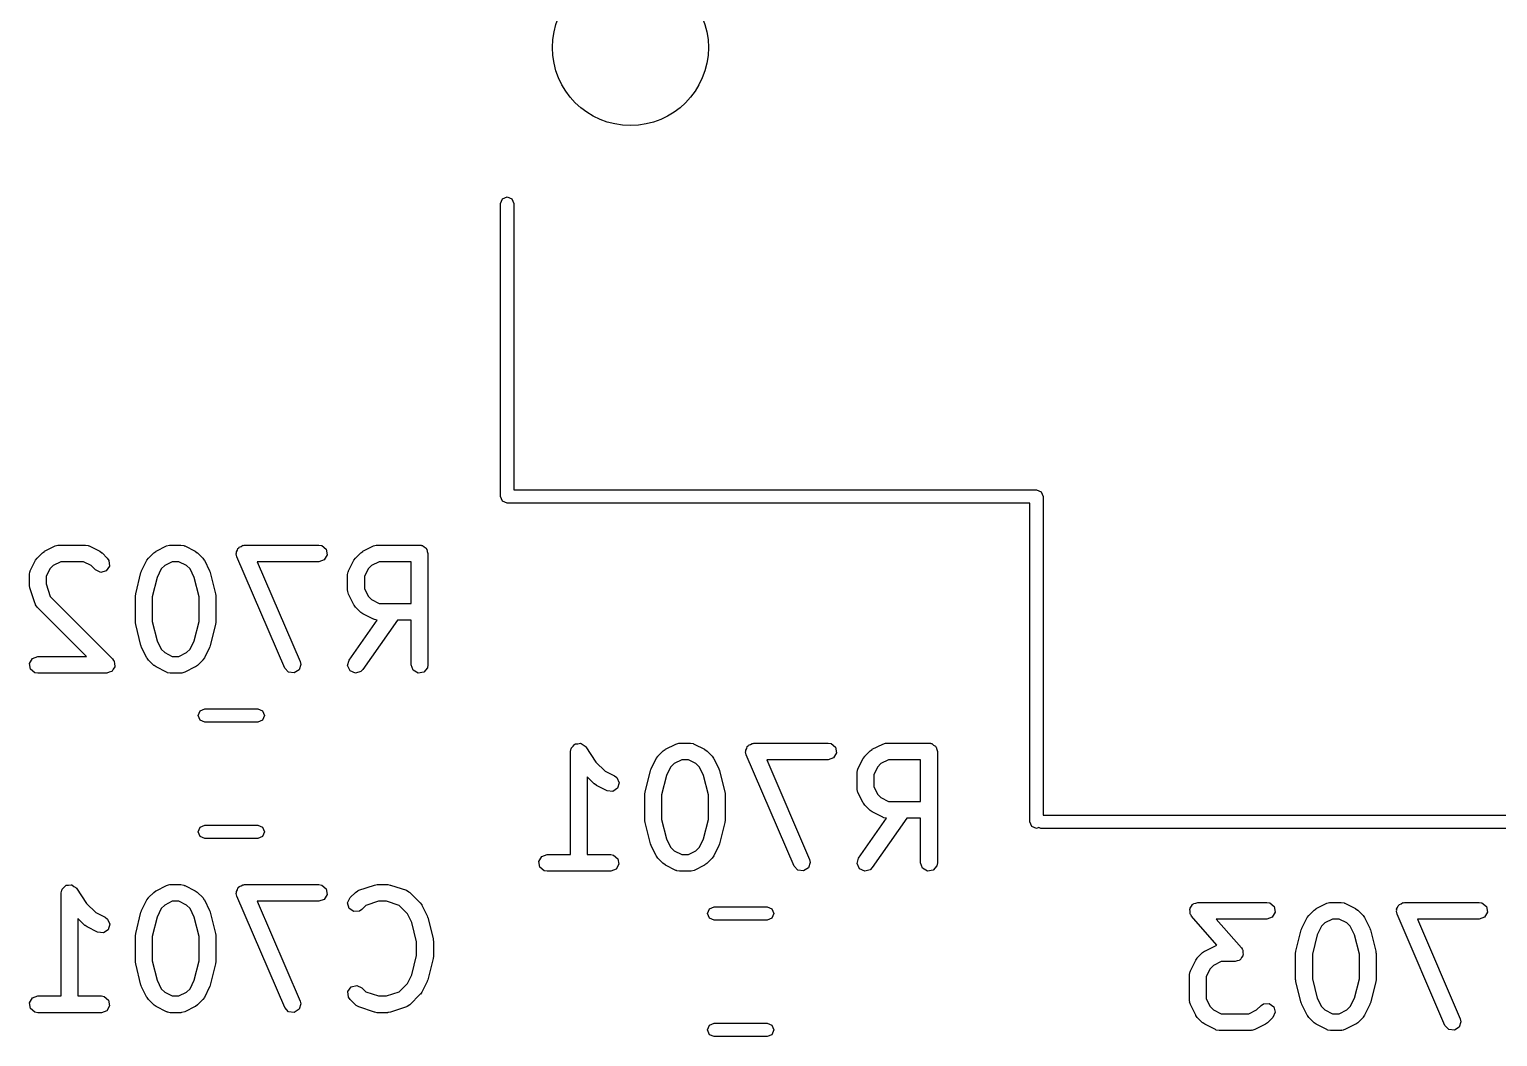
# Model space of a CAD drawing. Extents: x 109 to 192, y -153 to -42.
# Drawn here: x 108.93 to 122.11, y -71.19 to -62.15 of the extents above; entities that cross this region are included whole.
import ezdxf

# ---------------------------------------------------------------- set-up
doc = ezdxf.new("R2010")
doc.units = 0
doc.layers.add('BLACK', color=7, linetype='CONTINUOUS')

msp = doc.modelspace()

# ---------------------------------------------------------------- linework, layer by layer
at = {"layer": 'BLACK', "linetype": 'CONTINUOUS'}
for p, q in [((113.161, -63.715), (113.179, -63.6726)), ((113.161, -66.345), (113.161, -63.715)), ((113.179, -63.6726), (113.221, -63.655)), ((113.221, -63.655), (113.263, -63.6726)), ((113.263, -63.6726), (113.281, -63.715)), ((113.281, -63.715), (113.281, -66.285)), ((113.281, -66.285), (117.971, -66.285)), ((117.971, -66.285), (118.013, -66.3026)), ((113.179, -66.3874), (113.161, -66.345)), ((113.221, -66.405), (113.179, -66.3874)), ((117.911, -66.405), (113.221, -66.405)), ((117.911, -69.265), (117.911, -66.405)), ((118.013, -66.3026), (118.031, -66.345)), ((118.031, -66.345), (118.031, -69.205)), ((109.068, -66.8369), (109.163, -66.7893)), ((109.163, -66.7893), (109.188, -66.7819)), ((109.188, -66.7819), (109.192, -66.7829)), ((109.192, -66.7829), (109.196, -66.7814)), ((109.196, -66.7814), (109.434, -66.7814)), ((109.434, -66.7814), (109.46, -66.7859)), ((109.46, -66.7859), (109.464, -66.7888)), ((109.464, -66.7888), (109.468, -66.7893)), ((109.468, -66.7893), (109.563, -66.8369)), ((110.068, -66.8369), (110.163, -66.7893)), ((110.163, -66.7893), (110.188, -66.7819)), ((110.188, -66.7819), (110.192, -66.7829)), ((110.192, -66.7829), (110.196, -66.7814)), ((110.196, -66.7814), (110.292, -66.7814)), ((110.292, -66.7814), (110.317, -66.7859)), ((110.317, -66.7859), (110.321, -66.7888)), ((110.321, -66.7888), (110.325, -66.7893)), ((110.325, -66.7893), (110.42, -66.8369)), ((110.798, -66.8282), (110.803, -66.8115)), ((110.803, -66.8115), (110.81, -66.8066)), ((110.81, -66.8066), (110.815, -66.7989)), ((110.815, -66.7989), (110.831, -66.7929)), ((110.831, -66.7929), (110.846, -66.7834)), ((110.846, -66.7834), (110.855, -66.7844)), ((110.855, -66.7844), (110.863, -66.7814)), ((110.863, -66.7814), (111.53, -66.7814)), ((111.53, -66.7814), (111.555, -66.7859)), ((111.555, -66.7859), (111.595, -66.8189)), ((111.925, -66.8369), (112.02, -66.7893)), ((112.02, -66.7893), (112.045, -66.7819)), ((112.045, -66.7819), (112.049, -66.7829)), ((112.049, -66.7829), (112.054, -66.7814)), ((112.054, -66.7814), (112.434, -66.7814)), ((112.434, -66.7814), (112.444, -66.7831)), ((112.444, -66.7831), (112.447, -66.7825)), ((112.447, -66.7825), (112.45, -66.7842)), ((112.45, -66.7842), (112.46, -66.7859)), ((112.46, -66.7859), (112.475, -66.7984)), ((112.475, -66.7984), (112.492, -66.8082)), ((112.492, -66.8082), (112.494, -66.8145)), ((112.494, -66.8145), (112.499, -66.8189)), ((108.939, -67.0133), (108.986, -66.9181)), ((108.986, -66.9181), (109, -66.9001)), ((109, -66.8986), (109.048, -66.851)), ((109, -66.9001), (109, -66.8986)), ((109.048, -66.851), (109.066, -66.8381)), ((109.066, -66.8381), (109.068, -66.8369)), ((109.214, -66.9314), (109.146, -66.9656)), ((109.417, -66.9314), (109.214, -66.9314)), ((109.485, -66.9656), (109.417, -66.9314)), ((109.563, -66.8369), (109.581, -66.8503)), ((109.581, -66.8503), (109.583, -66.851)), ((109.583, -66.851), (109.63, -66.8986)), ((109.63, -66.8986), (109.645, -66.9199)), ((109.645, -66.9199), (109.65, -66.971)), ((109.939, -67.0133), (109.986, -66.9181)), ((109.986, -66.9181), (110, -66.9001)), ((110, -66.8986), (110.048, -66.851)), ((110, -66.9001), (110, -66.8986)), ((110.048, -66.851), (110.066, -66.8381)), ((110.066, -66.8381), (110.068, -66.8369)), ((110.214, -66.9314), (110.146, -66.9656)), ((110.274, -66.9314), (110.214, -66.9314)), ((110.342, -66.9656), (110.274, -66.9314)), ((110.42, -66.8369), (110.438, -66.8503)), ((110.438, -66.8503), (110.44, -66.851)), ((110.44, -66.851), (110.488, -66.8986)), ((110.488, -66.8986), (110.5, -66.917)), ((110.5, -66.917), (110.502, -66.9181)), ((110.502, -66.9181), (110.549, -67.0133)), ((110.788, -66.8606), (110.791, -66.8521)), ((110.794, -66.8859), (110.788, -66.8606)), ((110.789, -66.8434), (110.798, -66.8282)), ((110.791, -66.8521), (110.789, -66.8434)), ((111.223, -67.8859), (110.794, -66.8859)), ((111.53, -66.9314), (110.977, -66.9314)), ((110.977, -66.9314), (111.361, -67.8268)), ((111.578, -66.9138), (111.53, -66.9314)), ((111.604, -66.8694), (111.578, -66.9138)), ((111.595, -66.8189), (111.604, -66.8694)), ((111.796, -67.0133), (111.844, -66.9181)), ((111.844, -66.9181), (111.857, -66.9001)), ((111.857, -66.9001), (111.858, -66.8986)), ((111.858, -66.8986), (111.905, -66.851)), ((111.905, -66.851), (111.924, -66.8381)), ((111.924, -66.8381), (111.925, -66.8369)), ((112.071, -66.9314), (112.003, -66.9656)), ((112.359, -66.9314), (112.071, -66.9314)), ((112.359, -67.3052), (112.359, -66.9314)), ((112.499, -66.8189), (112.503, -66.8381)), ((112.503, -66.8381), (112.509, -66.8564)), ((112.509, -66.8564), (112.509, -67.8564)), ((108.931, -67.0469), (108.935, -67.0212)), ((108.931, -67.1421), (108.931, -67.0469)), ((108.935, -67.0212), (108.938, -67.0178)), ((108.938, -67.0178), (108.939, -67.0133)), ((109.115, -66.996), (109.081, -67.0646)), ((109.081, -67.0646), (109.081, -67.1299)), ((109.146, -66.9656), (109.115, -66.996)), ((109.524, -67.0047), (109.485, -66.9656)), ((109.571, -67.0263), (109.524, -67.0047)), ((109.62, -67.0131), (109.571, -67.0263)), ((109.65, -66.971), (109.62, -67.0131)), ((109.886, -67.2191), (109.933, -67.0287)), ((109.933, -67.0287), (109.938, -67.0168)), ((109.938, -67.0168), (109.939, -67.0133)), ((110.077, -67.073), (110.033, -67.2466)), ((110.115, -66.996), (110.077, -67.073)), ((110.146, -66.9656), (110.115, -66.996)), ((110.373, -66.996), (110.342, -66.9656)), ((110.411, -67.073), (110.373, -66.996)), ((110.455, -67.2466), (110.411, -67.073)), ((110.549, -67.0133), (110.553, -67.0257)), ((110.553, -67.0257), (110.555, -67.0287)), ((110.555, -67.0287), (110.602, -67.2191)), ((111.788, -67.0469), (111.793, -67.0212)), ((111.788, -67.1897), (111.788, -67.0469)), ((111.793, -67.0212), (111.795, -67.0178)), ((111.795, -67.0178), (111.796, -67.0133)), ((111.972, -66.996), (111.938, -67.0646)), ((111.938, -67.0646), (111.938, -67.172)), ((112.003, -66.9656), (111.972, -66.996)), ((108.931, -67.1436), (108.931, -67.1421)), ((108.935, -67.1658), (108.931, -67.1436)), ((108.982, -67.3087), (108.935, -67.1658)), ((109.081, -67.1299), (109.119, -67.2444)), ((111.79, -67.1939), (111.788, -67.1897)), ((111.789, -67.1983), (111.79, -67.1939)), ((111.796, -67.2233), (111.789, -67.1983)), ((111.938, -67.172), (111.972, -67.2405)), ((108.985, -67.3122), (108.982, -67.3087)), ((108.986, -67.3166), (108.985, -67.3122)), ((109, -67.338), (108.986, -67.3166)), ((109.444, -67.7814), (109, -67.338)), ((109.119, -67.2444), (109.678, -67.8033)), ((109.883, -67.2373), (109.886, -67.2226)), ((109.883, -67.4754), (109.883, -67.2373)), ((109.886, -67.2226), (109.886, -67.2191)), ((110.033, -67.2466), (110.033, -67.4662)), ((110.455, -67.4662), (110.455, -67.2466)), ((110.602, -67.2191), (110.604, -67.2341)), ((110.604, -67.2341), (110.605, -67.2373)), ((110.605, -67.2373), (110.605, -67.4754)), ((111.844, -67.3185), (111.796, -67.2233)), ((111.845, -67.3196), (111.844, -67.3185)), ((111.858, -67.338), (111.845, -67.3196)), ((111.905, -67.3856), (111.858, -67.338)), ((111.972, -67.2405), (112.003, -67.2709)), ((112.003, -67.2709), (112.071, -67.3052)), ((112.071, -67.3052), (112.359, -67.3052)), ((109.884, -67.4787), (109.883, -67.4754)), ((110.033, -67.4662), (110.077, -67.6397)), ((110.411, -67.6397), (110.455, -67.4662)), ((110.605, -67.4754), (110.602, -67.4902)), ((111.802, -67.8134), (112.052, -67.455)), ((111.907, -67.3863), (111.905, -67.3856)), ((111.925, -67.3997), (111.907, -67.3863)), ((112.235, -67.4552), (111.924, -67.8994)), ((112.02, -67.4473), (111.925, -67.3997)), ((112.024, -67.4478), (112.02, -67.4473)), ((112.028, -67.4507), (112.024, -67.4478)), ((112.052, -67.455), (112.028, -67.4507)), ((112.359, -67.4552), (112.235, -67.4552)), ((112.359, -67.8564), (112.359, -67.4552)), ((109.886, -67.4936), (109.884, -67.4787)), ((109.933, -67.6841), (109.886, -67.4936)), ((110.602, -67.4936), (110.555, -67.6841)), ((110.602, -67.4902), (110.602, -67.4936)), ((109.935, -67.687), (109.933, -67.6841)), ((109.939, -67.6994), (109.935, -67.687)), ((109.986, -67.7947), (109.939, -67.6994)), ((110.077, -67.6397), (110.115, -67.7167)), ((110.115, -67.7167), (110.146, -67.7471)), ((110.342, -67.7471), (110.373, -67.7167)), ((110.373, -67.7167), (110.411, -67.6397)), ((110.549, -67.6994), (110.502, -67.7947)), ((110.55, -67.6959), (110.549, -67.6994)), ((110.555, -67.6841), (110.55, -67.6959)), ((108.932, -67.8434), (108.958, -67.7989)), ((108.941, -67.8939), (108.932, -67.8434)), ((108.958, -67.7989), (109.006, -67.7814)), ((109.006, -67.7814), (109.444, -67.7814)), ((109.678, -67.8033), (109.687, -67.8168)), ((109.687, -67.8168), (109.69, -67.8189)), ((109.69, -67.8189), (109.69, -67.8209)), ((109.69, -67.8209), (109.693, -67.8247)), ((109.693, -67.8247), (109.695, -67.8472)), ((109.695, -67.8472), (109.699, -67.8694)), ((109.699, -67.8694), (109.697, -67.8724)), ((109.988, -67.7958), (109.986, -67.7947)), ((110, -67.8142), (109.988, -67.7958)), ((110.048, -67.8618), (110, -67.8142)), ((110.05, -67.8625), (110.048, -67.8618)), ((110.068, -67.8758), (110.05, -67.8625)), ((110.146, -67.7471), (110.214, -67.7814)), ((110.214, -67.7814), (110.274, -67.7814)), ((110.274, -67.7814), (110.342, -67.7471)), ((110.44, -67.8618), (110.422, -67.8747)), ((110.488, -67.8142), (110.44, -67.8618)), ((110.502, -67.7947), (110.488, -67.8127)), ((110.488, -67.8127), (110.488, -67.8142)), ((111.367, -67.8522), (111.352, -67.9013)), ((111.361, -67.8268), (111.367, -67.8522)), ((111.788, -67.8629), (111.802, -67.8134)), ((111.81, -67.9094), (111.788, -67.8629)), ((112.377, -67.9046), (112.359, -67.8564)), ((112.509, -67.8564), (112.505, -67.882)), ((108.98, -67.9269), (108.941, -67.8939)), ((109.006, -67.9314), (108.98, -67.9269)), ((109.625, -67.9314), (109.006, -67.9314)), ((109.646, -67.9237), (109.625, -67.9314)), ((109.668, -67.9178), (109.646, -67.9237)), ((109.67, -67.915), (109.668, -67.9178)), ((109.673, -67.9138), (109.67, -67.915)), ((109.684, -67.8943), (109.673, -67.9138)), ((109.697, -67.8758), (109.684, -67.8943)), ((109.697, -67.8724), (109.697, -67.8758)), ((110.163, -67.9235), (110.068, -67.8758)), ((110.167, -67.924), (110.163, -67.9235)), ((110.171, -67.9269), (110.167, -67.924)), ((110.196, -67.9314), (110.171, -67.9269)), ((110.292, -67.9314), (110.196, -67.9314)), ((110.296, -67.9298), (110.292, -67.9314)), ((110.3, -67.9309), (110.296, -67.9298)), ((110.325, -67.9235), (110.3, -67.9309)), ((110.42, -67.8758), (110.325, -67.9235)), ((110.422, -67.8747), (110.42, -67.8758)), ((111.258, -67.9233), (111.223, -67.8859)), ((111.309, -67.9294), (111.258, -67.9233)), ((111.352, -67.9013), (111.309, -67.9294)), ((111.857, -67.9311), (111.81, -67.9094)), ((111.906, -67.9178), (111.857, -67.9311)), ((111.924, -67.8994), (111.906, -67.9178)), ((112.421, -67.9302), (112.377, -67.9046)), ((112.472, -67.9213), (112.421, -67.9302)), ((112.505, -67.882), (112.472, -67.9213)), ((110.464, -68.2691), (110.507, -68.2515)), ((110.507, -68.2515), (110.981, -68.2515)), ((110.981, -68.2515), (111.024, -68.2691)), ((110.447, -68.3115), (110.464, -68.2691)), ((110.464, -68.3539), (110.447, -68.3115)), ((110.507, -68.3715), (110.464, -68.3539)), ((110.981, -68.3715), (110.507, -68.3715)), ((111.024, -68.3539), (110.981, -68.3715)), ((111.024, -68.2691), (111.041, -68.3115)), ((111.041, -68.3115), (111.024, -68.3539)), ((113.789, -68.6344), (113.793, -68.6087)), ((113.789, -69.5594), (113.789, -68.6344)), ((113.793, -68.6087), (113.796, -68.6054)), ((113.796, -68.6011), (113.812, -68.5861)), ((113.796, -68.6054), (113.796, -68.6011)), ((113.812, -68.5861), (113.826, -68.5694)), ((113.826, -68.5694), (113.83, -68.5687)), ((113.83, -68.5687), (113.833, -68.5657)), ((113.833, -68.5657), (113.855, -68.5643)), ((113.855, -68.5643), (113.877, -68.5605)), ((113.877, -68.5605), (113.88, -68.5627)), ((113.88, -68.5627), (113.885, -68.5624)), ((113.885, -68.5624), (113.902, -68.5753)), ((113.902, -68.5753), (113.921, -68.5862)), ((113.921, -68.5862), (113.923, -68.5902)), ((113.923, -68.5902), (113.926, -68.5928)), ((113.926, -68.5928), (114.017, -68.7295)), ((114.572, -68.6766), (114.62, -68.629)), ((114.62, -68.629), (114.638, -68.6161)), ((114.638, -68.6161), (114.64, -68.6149)), ((114.64, -68.6149), (114.735, -68.5673)), ((114.735, -68.5673), (114.76, -68.5599)), ((114.76, -68.5599), (114.764, -68.5609)), ((114.764, -68.5609), (114.768, -68.5594)), ((114.768, -68.5594), (114.864, -68.5594)), ((114.864, -68.5594), (114.889, -68.5639)), ((114.889, -68.5639), (114.893, -68.5668)), ((114.893, -68.5668), (114.897, -68.5673)), ((114.897, -68.5673), (114.992, -68.6149)), ((114.992, -68.6149), (115.01, -68.6283)), ((115.01, -68.6283), (115.012, -68.629)), ((115.012, -68.629), (115.06, -68.6766)), ((115.36, -68.6386), (115.363, -68.6301)), ((115.366, -68.6639), (115.36, -68.6386)), ((115.361, -68.6214), (115.37, -68.6062)), ((115.363, -68.6301), (115.361, -68.6214)), ((115.37, -68.6062), (115.375, -68.5895)), ((115.375, -68.5895), (115.382, -68.5846)), ((115.382, -68.5846), (115.387, -68.5769)), ((115.387, -68.5769), (115.403, -68.5709)), ((115.403, -68.5709), (115.418, -68.5614)), ((115.418, -68.5614), (115.427, -68.5624)), ((115.427, -68.5624), (115.435, -68.5594)), ((115.435, -68.5594), (116.102, -68.5594)), ((116.102, -68.5594), (116.127, -68.5639)), ((116.127, -68.5639), (116.167, -68.5969)), ((116.176, -68.6474), (116.15, -68.6918)), ((116.167, -68.5969), (116.176, -68.6474)), ((116.43, -68.6766), (116.477, -68.629)), ((116.477, -68.629), (116.496, -68.6161)), ((116.496, -68.6161), (116.497, -68.6149)), ((116.497, -68.6149), (116.592, -68.5673)), ((116.592, -68.5673), (116.617, -68.5599)), ((116.617, -68.5599), (116.621, -68.5609)), ((116.621, -68.5609), (116.626, -68.5594)), ((116.626, -68.5594), (117.006, -68.5594)), ((117.006, -68.5594), (117.016, -68.5611)), ((117.016, -68.5611), (117.019, -68.5605)), ((117.019, -68.5605), (117.022, -68.5622)), ((117.022, -68.5622), (117.032, -68.5639)), ((117.032, -68.5639), (117.047, -68.5764)), ((117.047, -68.5764), (117.064, -68.5862)), ((117.064, -68.5862), (117.066, -68.5925)), ((117.066, -68.5925), (117.071, -68.5969)), ((117.071, -68.5969), (117.075, -68.6161)), ((117.075, -68.6161), (117.081, -68.6344)), ((117.081, -68.6344), (117.081, -69.6344)), ((114.017, -68.7295), (114.099, -68.8108)), ((114.51, -68.7948), (114.511, -68.7913)), ((114.511, -68.7913), (114.558, -68.6961)), ((114.558, -68.6961), (114.572, -68.6781)), ((114.572, -68.6781), (114.572, -68.6766)), ((114.687, -68.774), (114.649, -68.851)), ((114.718, -68.7436), (114.687, -68.774)), ((114.786, -68.7094), (114.718, -68.7436)), ((114.846, -68.7094), (114.786, -68.7094)), ((114.914, -68.7436), (114.846, -68.7094)), ((114.945, -68.774), (114.914, -68.7436)), ((114.983, -68.851), (114.945, -68.774)), ((115.06, -68.6766), (115.072, -68.695)), ((115.072, -68.695), (115.074, -68.6961)), ((115.074, -68.6961), (115.121, -68.7913)), ((115.121, -68.7913), (115.125, -68.8037)), ((115.795, -69.6639), (115.366, -68.6639)), ((116.102, -68.7094), (115.549, -68.7094)), ((115.549, -68.7094), (115.933, -69.6048)), ((116.15, -68.6918), (116.102, -68.7094)), ((116.367, -68.7958), (116.368, -68.7913)), ((116.368, -68.7913), (116.416, -68.6961)), ((116.416, -68.6961), (116.429, -68.6781)), ((116.429, -68.6781), (116.43, -68.6766)), ((116.544, -68.774), (116.51, -68.8426)), ((116.575, -68.7436), (116.544, -68.774)), ((116.643, -68.7094), (116.575, -68.7436)), ((116.931, -68.7094), (116.643, -68.7094)), ((116.931, -69.0832), (116.931, -68.7094)), ((114.001, -68.9255), (113.939, -68.8631)), ((113.939, -68.8631), (113.939, -69.5594)), ((114.003, -68.9262), (114.001, -68.9255)), ((114.099, -68.8108), (114.183, -68.853)), ((114.183, -68.853), (114.204, -68.8685)), ((114.204, -68.8685), (114.224, -68.9156)), ((114.224, -68.9156), (114.21, -68.9648)), ((114.458, -68.9971), (114.505, -68.8067)), ((114.505, -68.8067), (114.51, -68.7948)), ((114.649, -68.851), (114.605, -69.0246)), ((115.027, -69.0246), (114.983, -68.851)), ((115.125, -68.8037), (115.127, -68.8067)), ((115.127, -68.8067), (115.174, -68.9971)), ((116.36, -68.8249), (116.365, -68.7992)), ((116.36, -68.9677), (116.36, -68.8249)), ((116.365, -68.7992), (116.367, -68.7958)), ((116.51, -68.8426), (116.51, -68.95)), ((114.021, -68.9396), (114.003, -68.9262)), ((114.116, -68.9872), (114.021, -68.9396)), ((114.167, -68.993), (114.116, -68.9872)), ((114.21, -68.9648), (114.167, -68.993)), ((114.455, -69.0153), (114.458, -69.0006)), ((114.455, -69.2534), (114.455, -69.0153)), ((114.458, -69.0006), (114.458, -68.9971)), ((114.605, -69.0246), (114.605, -69.2442)), ((115.027, -69.2442), (115.027, -69.0246)), ((115.174, -68.9971), (115.176, -69.0121)), ((115.176, -69.0121), (115.177, -69.0153)), ((115.177, -69.0153), (115.177, -69.2534)), ((116.362, -68.9719), (116.36, -68.9677)), ((116.361, -68.9763), (116.362, -68.9719)), ((116.368, -69.0013), (116.361, -68.9763)), ((116.416, -69.0965), (116.368, -69.0013)), ((116.51, -68.95), (116.544, -69.0185)), ((116.544, -69.0185), (116.575, -69.0489)), ((116.575, -69.0489), (116.643, -69.0832)), ((116.417, -69.0976), (116.416, -69.0965)), ((116.43, -69.116), (116.417, -69.0976)), ((116.477, -69.1636), (116.43, -69.116)), ((116.479, -69.1643), (116.477, -69.1636)), ((116.497, -69.1777), (116.479, -69.1643)), ((116.592, -69.2253), (116.497, -69.1777)), ((116.643, -69.0832), (116.931, -69.0832)), ((110.447, -69.3565), (110.464, -69.3141)), ((110.464, -69.3141), (110.507, -69.2965)), ((110.507, -69.2965), (110.981, -69.2965)), ((110.981, -69.2965), (111.024, -69.3141)), ((111.024, -69.3141), (111.041, -69.3565)), ((114.456, -69.2567), (114.455, -69.2534)), ((114.458, -69.2716), (114.456, -69.2567)), ((114.505, -69.4621), (114.458, -69.2716)), ((114.605, -69.2442), (114.649, -69.4177)), ((114.983, -69.4177), (115.027, -69.2442)), ((115.174, -69.2716), (115.127, -69.4621)), ((115.177, -69.2534), (115.174, -69.2682)), ((115.174, -69.2682), (115.174, -69.2716)), ((116.374, -69.5914), (116.624, -69.233)), ((116.807, -69.2332), (116.496, -69.6774)), ((116.596, -69.2258), (116.592, -69.2253)), ((116.6, -69.2287), (116.596, -69.2258)), ((116.624, -69.233), (116.6, -69.2287)), ((116.931, -69.2332), (116.807, -69.2332)), ((116.931, -69.6344), (116.931, -69.2332)), ((117.929, -69.3074), (117.911, -69.265)), ((117.971, -69.325), (117.929, -69.3074)), ((117.991, -69.3167), (117.971, -69.325)), ((118.011, -69.325), (117.991, -69.3167)), ((118.031, -69.205), (126.851, -69.205)), ((110.464, -69.3989), (110.447, -69.3565)), ((110.507, -69.4165), (110.464, -69.3989)), ((110.981, -69.4165), (110.507, -69.4165)), ((111.024, -69.3989), (110.981, -69.4165)), ((111.041, -69.3565), (111.024, -69.3989)), ((114.649, -69.4177), (114.687, -69.4947)), ((114.945, -69.4947), (114.983, -69.4177)), ((126.911, -69.325), (118.011, -69.325)), ((113.504, -69.6214), (113.53, -69.5769)), ((113.53, -69.5769), (113.578, -69.5594)), ((113.578, -69.5594), (113.789, -69.5594)), ((113.939, -69.5594), (114.149, -69.5594)), ((114.149, -69.5594), (114.175, -69.5639)), ((114.175, -69.5639), (114.214, -69.5969)), ((114.507, -69.465), (114.505, -69.4621)), ((114.511, -69.4774), (114.507, -69.465)), ((114.558, -69.5727), (114.511, -69.4774)), ((114.56, -69.5738), (114.558, -69.5727)), ((114.572, -69.5922), (114.56, -69.5738)), ((114.687, -69.4947), (114.718, -69.5251)), ((114.718, -69.5251), (114.786, -69.5594)), ((114.786, -69.5594), (114.846, -69.5594)), ((114.846, -69.5594), (114.914, -69.5251)), ((114.914, -69.5251), (114.945, -69.4947)), ((115.074, -69.5727), (115.06, -69.5907)), ((115.121, -69.4774), (115.074, -69.5727)), ((115.122, -69.4739), (115.121, -69.4774)), ((115.127, -69.4621), (115.122, -69.4739)), ((113.513, -69.6719), (113.504, -69.6214)), ((113.552, -69.7049), (113.513, -69.6719)), ((113.578, -69.7094), (113.552, -69.7049)), ((114.149, -69.7094), (113.578, -69.7094)), ((114.198, -69.6918), (114.149, -69.7094)), ((114.223, -69.6474), (114.198, -69.6918)), ((114.214, -69.5969), (114.223, -69.6474)), ((114.62, -69.6398), (114.572, -69.5922)), ((114.622, -69.6405), (114.62, -69.6398)), ((114.64, -69.6538), (114.622, -69.6405)), ((114.735, -69.7015), (114.64, -69.6538)), ((114.739, -69.702), (114.735, -69.7015)), ((114.743, -69.7049), (114.739, -69.702)), ((114.768, -69.7094), (114.743, -69.7049)), ((114.864, -69.7094), (114.768, -69.7094)), ((114.868, -69.7078), (114.864, -69.7094)), ((114.872, -69.7089), (114.868, -69.7078)), ((114.897, -69.7015), (114.872, -69.7089)), ((114.992, -69.6538), (114.897, -69.7015)), ((114.994, -69.6527), (114.992, -69.6538)), ((115.012, -69.6398), (114.994, -69.6527)), ((115.06, -69.5922), (115.012, -69.6398)), ((115.06, -69.5907), (115.06, -69.5922)), ((115.83, -69.7013), (115.795, -69.6639)), ((115.881, -69.7074), (115.83, -69.7013)), ((115.924, -69.6793), (115.881, -69.7074)), ((115.939, -69.6302), (115.924, -69.6793)), ((115.933, -69.6048), (115.939, -69.6302)), ((116.36, -69.6409), (116.374, -69.5914)), ((116.382, -69.6874), (116.36, -69.6409)), ((116.429, -69.7091), (116.382, -69.6874)), ((116.478, -69.6958), (116.429, -69.7091)), ((116.496, -69.6774), (116.478, -69.6958)), ((116.949, -69.6826), (116.931, -69.6344)), ((116.993, -69.7082), (116.949, -69.6826)), ((117.044, -69.6993), (116.993, -69.7082)), ((117.077, -69.66), (117.044, -69.6993)), ((117.081, -69.6344), (117.077, -69.66)), ((109.24, -69.8561), (109.254, -69.8394)), ((109.254, -69.8394), (109.258, -69.8387)), ((109.258, -69.8387), (109.261, -69.8357)), ((109.261, -69.8357), (109.283, -69.8343)), ((109.283, -69.8343), (109.305, -69.8305)), ((109.305, -69.8305), (109.308, -69.8327)), ((109.308, -69.8327), (109.313, -69.8324)), ((109.313, -69.8324), (109.33, -69.8453)), ((109.33, -69.8453), (109.349, -69.8562)), ((110.068, -69.8849), (110.163, -69.8373)), ((110.163, -69.8373), (110.188, -69.8299)), ((110.188, -69.8299), (110.192, -69.8309)), ((110.192, -69.8309), (110.196, -69.8294)), ((110.196, -69.8294), (110.292, -69.8294)), ((110.292, -69.8294), (110.317, -69.8339)), ((110.317, -69.8339), (110.321, -69.8368)), ((110.321, -69.8368), (110.325, -69.8373)), ((110.325, -69.8373), (110.42, -69.8849)), ((110.81, -69.8546), (110.815, -69.8469)), ((110.815, -69.8469), (110.831, -69.8409)), ((110.831, -69.8409), (110.846, -69.8314)), ((110.846, -69.8314), (110.855, -69.8324)), ((110.855, -69.8324), (110.863, -69.8294)), ((110.863, -69.8294), (111.53, -69.8294)), ((111.53, -69.8294), (111.555, -69.8339)), ((111.555, -69.8339), (111.595, -69.8669)), ((111.887, -69.8808), (112.03, -69.8332)), ((112.03, -69.8332), (112.052, -69.8299)), ((112.052, -69.8299), (112.054, -69.8294)), ((112.054, -69.8294), (112.149, -69.8294)), ((112.149, -69.8294), (112.171, -69.8333)), ((112.171, -69.8333), (112.172, -69.8332)), ((112.172, -69.8332), (112.315, -69.8808)), ((109.217, -69.9044), (109.221, -69.8787)), ((109.217, -70.8294), (109.217, -69.9044)), ((109.221, -69.8787), (109.224, -69.8754)), ((109.224, -69.8711), (109.24, -69.8561)), ((109.224, -69.8754), (109.224, -69.8711)), ((109.349, -69.8562), (109.351, -69.8602)), ((109.351, -69.8602), (109.354, -69.8628)), ((109.354, -69.8628), (109.445, -69.9995)), ((109.939, -70.0613), (109.986, -69.9661)), ((109.986, -69.9661), (110, -69.9481)), ((110, -69.9466), (110.048, -69.899)), ((110, -69.9481), (110, -69.9466)), ((110.048, -69.899), (110.066, -69.8861)), ((110.066, -69.8861), (110.068, -69.8849)), ((110.214, -69.9794), (110.146, -70.0136)), ((110.274, -69.9794), (110.214, -69.9794)), ((110.342, -70.0136), (110.274, -69.9794)), ((110.42, -69.8849), (110.438, -69.8983)), ((110.438, -69.8983), (110.44, -69.899)), ((110.44, -69.899), (110.488, -69.9466)), ((110.488, -69.9466), (110.5, -69.965)), ((110.5, -69.965), (110.502, -69.9661)), ((110.502, -69.9661), (110.549, -70.0613)), ((110.788, -69.9086), (110.791, -69.9001)), ((110.794, -69.9339), (110.788, -69.9086)), ((110.789, -69.8914), (110.798, -69.8762)), ((110.791, -69.9001), (110.789, -69.8914)), ((111.223, -70.9339), (110.794, -69.9339)), ((110.798, -69.8762), (110.803, -69.8595)), ((110.803, -69.8595), (110.81, -69.8546)), ((111.53, -69.9794), (110.977, -69.9794)), ((110.977, -69.9794), (111.361, -70.8748)), ((111.578, -69.9618), (111.53, -69.9794)), ((111.604, -69.9174), (111.578, -69.9618)), ((111.595, -69.8669), (111.604, -69.9174)), ((111.788, -69.9931), (111.81, -69.9466)), ((111.81, -69.9466), (111.858, -69.899)), ((111.858, -69.899), (111.879, -69.884)), ((111.879, -69.884), (111.883, -69.8836)), ((111.883, -69.8836), (111.887, -69.8808)), ((112.066, -69.9794), (111.951, -70.0176)), ((112.137, -69.9794), (112.066, -69.9794)), ((112.251, -70.0176), (112.137, -69.9794)), ((112.315, -69.8808), (112.338, -69.8933)), ((112.338, -69.8933), (112.341, -69.8971)), ((112.341, -69.8971), (112.345, -69.899)), ((112.345, -69.899), (112.44, -69.9942)), ((109.445, -69.9995), (109.527, -70.0808)), ((109.527, -70.0808), (109.611, -70.123)), ((109.886, -70.2671), (109.933, -70.0767)), ((109.933, -70.0767), (109.938, -70.0648)), ((109.938, -70.0648), (109.939, -70.0613)), ((110.115, -70.044), (110.077, -70.121)), ((110.146, -70.0136), (110.115, -70.044)), ((110.373, -70.044), (110.342, -70.0136)), ((110.411, -70.121), (110.373, -70.044)), ((110.549, -70.0613), (110.553, -70.0737)), ((110.553, -70.0737), (110.555, -70.0767)), ((110.555, -70.0767), (110.602, -70.2671)), ((111.802, -70.0426), (111.788, -69.9931)), ((111.844, -70.0721), (111.802, -70.0426)), ((111.895, -70.0676), (111.844, -70.0721)), ((111.916, -70.0527), (111.895, -70.0676)), ((111.951, -70.0176), (111.916, -70.0527)), ((112.325, -70.0917), (112.251, -70.0176)), ((112.364, -70.1687), (112.325, -70.0917)), ((112.44, -69.9942), (112.453, -70.0126)), ((112.453, -70.0126), (112.454, -70.0137)), ((112.454, -70.0137), (112.502, -70.1089)), ((112.502, -70.1089), (112.505, -70.1213)), ((115.019, -70.0895), (115.036, -70.0471)), ((115.036, -70.1319), (115.019, -70.0895)), ((115.036, -70.0471), (115.079, -70.0295)), ((115.079, -70.0295), (115.553, -70.0295)), ((115.553, -70.0295), (115.596, -70.0471)), ((115.596, -70.0471), (115.613, -70.0895)), ((115.613, -70.0895), (115.596, -70.1319)), ((119.346, -70.0514), (119.349, -70.0462)), ((119.35, -70.0713), (119.346, -70.0514)), ((119.349, -70.0402), (119.362, -70.0244)), ((119.349, -70.0462), (119.349, -70.0402)), ((119.35, -70.0915), (119.35, -70.0713)), ((119.354, -70.0988), (119.35, -70.0915)), ((119.355, -70.1019), (119.354, -70.0988)), ((119.358, -70.1041), (119.355, -70.1019)), ((119.363, -70.1138), (119.358, -70.1041)), ((119.362, -70.0244), (119.372, -70.0069)), ((119.372, -70.0069), (119.377, -70.0049)), ((119.377, -70.0049), (119.381, -70.0002)), ((119.381, -70.0002), (119.401, -69.9963)), ((119.401, -69.9963), (119.42, -69.9894)), ((119.42, -69.9894), (120.039, -69.9894)), ((120.039, -69.9894), (120.065, -69.9939)), ((120.065, -69.9939), (120.104, -70.0269)), ((120.113, -70.0774), (120.087, -70.1218)), ((120.104, -70.0269), (120.113, -70.0774)), ((120.4, -70.1261), (120.414, -70.1081)), ((120.414, -70.1066), (120.462, -70.059)), ((120.414, -70.1081), (120.414, -70.1066)), ((120.462, -70.059), (120.48, -70.0461)), ((120.48, -70.0461), (120.482, -70.0449)), ((120.482, -70.0449), (120.577, -69.9973)), ((120.577, -69.9973), (120.602, -69.9899)), ((120.602, -69.9899), (120.606, -69.9909)), ((120.606, -69.9909), (120.61, -69.9894)), ((120.61, -69.9894), (120.706, -69.9894)), ((120.706, -69.9894), (120.731, -69.9939)), ((120.731, -69.9939), (120.735, -69.9968)), ((120.735, -69.9968), (120.739, -69.9973)), ((120.739, -69.9973), (120.834, -70.0449)), ((120.834, -70.0449), (120.852, -70.0583)), ((120.852, -70.0583), (120.854, -70.059)), ((120.854, -70.059), (120.902, -70.1066)), ((120.902, -70.1066), (120.914, -70.125)), ((121.202, -70.0686), (121.205, -70.0601)), ((121.208, -70.0939), (121.202, -70.0686)), ((121.203, -70.0514), (121.212, -70.0362)), ((121.205, -70.0601), (121.203, -70.0514)), ((121.637, -71.0939), (121.208, -70.0939)), ((121.212, -70.0362), (121.217, -70.0195)), ((121.217, -70.0195), (121.224, -70.0146)), ((121.224, -70.0146), (121.229, -70.0069)), ((121.229, -70.0069), (121.245, -70.0009)), ((121.245, -70.0009), (121.26, -69.9914)), ((121.26, -69.9914), (121.269, -69.9924)), ((121.269, -69.9924), (121.277, -69.9894)), ((121.277, -69.9894), (121.944, -69.9894)), ((121.944, -69.9894), (121.969, -69.9939)), ((121.969, -69.9939), (122.009, -70.0269)), ((122.018, -70.0774), (121.992, -70.1218)), ((122.009, -70.0269), (122.018, -70.0774)), ((109.429, -70.1955), (109.367, -70.1331)), ((109.367, -70.1331), (109.367, -70.8294)), ((109.431, -70.1962), (109.429, -70.1955)), ((109.449, -70.2096), (109.431, -70.1962)), ((109.544, -70.2572), (109.449, -70.2096)), ((109.638, -70.2348), (109.595, -70.263)), ((109.611, -70.123), (109.632, -70.1385)), ((109.632, -70.1385), (109.652, -70.1856)), ((109.652, -70.1856), (109.638, -70.2348)), ((110.077, -70.121), (110.033, -70.2946)), ((110.455, -70.2946), (110.411, -70.121)), ((112.407, -70.3422), (112.364, -70.1687)), ((112.505, -70.1213), (112.507, -70.1243)), ((112.507, -70.1243), (112.555, -70.3148)), ((115.079, -70.1495), (115.036, -70.1319)), ((115.553, -70.1495), (115.079, -70.1495)), ((115.596, -70.1319), (115.553, -70.1495)), ((119.591, -70.374), (119.363, -70.1138)), ((120.039, -70.1394), (119.585, -70.1394)), ((119.585, -70.1394), (119.81, -70.3959)), ((120.087, -70.1218), (120.039, -70.1394)), ((120.3, -70.4271), (120.347, -70.2367)), ((120.347, -70.2367), (120.352, -70.2248)), ((120.352, -70.2248), (120.353, -70.2213)), ((120.353, -70.2213), (120.4, -70.1261)), ((120.529, -70.204), (120.491, -70.281)), ((120.56, -70.1736), (120.529, -70.204)), ((120.628, -70.1394), (120.56, -70.1736)), ((120.688, -70.1394), (120.628, -70.1394)), ((120.756, -70.1736), (120.688, -70.1394)), ((120.787, -70.204), (120.756, -70.1736)), ((120.825, -70.281), (120.787, -70.204)), ((120.914, -70.125), (120.916, -70.1261)), ((120.916, -70.1261), (120.963, -70.2213)), ((120.963, -70.2213), (120.967, -70.2337)), ((120.967, -70.2337), (120.969, -70.2367)), ((120.969, -70.2367), (121.016, -70.4271)), ((121.944, -70.1394), (121.391, -70.1394)), ((121.391, -70.1394), (121.775, -71.0348)), ((121.992, -70.1218), (121.944, -70.1394)), ((109.595, -70.263), (109.544, -70.2572)), ((109.883, -70.2853), (109.886, -70.2706)), ((109.883, -70.5234), (109.883, -70.2853)), ((109.886, -70.2706), (109.886, -70.2671)), ((110.033, -70.2946), (110.033, -70.5142)), ((110.455, -70.5142), (110.455, -70.2946)), ((110.602, -70.2671), (110.604, -70.2821)), ((110.604, -70.2821), (110.605, -70.2853)), ((110.605, -70.2853), (110.605, -70.5234)), ((112.407, -70.4666), (112.407, -70.3422)), ((112.555, -70.3148), (112.556, -70.3297)), ((112.556, -70.3297), (112.557, -70.333)), ((112.557, -70.333), (112.557, -70.4758)), ((119.577, -70.3783), (119.591, -70.374)), ((120.491, -70.281), (120.447, -70.4546)), ((120.869, -70.4546), (120.825, -70.281)), ((112.364, -70.6401), (112.407, -70.4666)), ((112.555, -70.494), (112.507, -70.6845)), ((112.557, -70.4758), (112.554, -70.4906)), ((112.554, -70.4906), (112.555, -70.494)), ((119.353, -70.6023), (119.4, -70.507)), ((119.4, -70.507), (119.414, -70.489)), ((119.414, -70.4875), (119.462, -70.4399)), ((119.414, -70.489), (119.414, -70.4875)), ((119.462, -70.4399), (119.48, -70.4271)), ((119.48, -70.4271), (119.482, -70.4259)), ((119.482, -70.4259), (119.577, -70.3783)), ((119.796, -70.5048), (119.792, -70.5095)), ((119.801, -70.5028), (119.796, -70.5048)), ((119.812, -70.4853), (119.801, -70.5028)), ((119.81, -70.3959), (119.816, -70.4056)), ((119.824, -70.4695), (119.812, -70.4853)), ((119.816, -70.4056), (119.818, -70.4078)), ((119.818, -70.4078), (119.819, -70.4109)), ((119.819, -70.4109), (119.823, -70.4182)), ((119.823, -70.4182), (119.824, -70.4384)), ((119.824, -70.4384), (119.827, -70.4584)), ((119.827, -70.4584), (119.824, -70.4635)), ((119.824, -70.4635), (119.824, -70.4695)), ((120.297, -70.4453), (120.3, -70.4306)), ((120.297, -70.6834), (120.297, -70.4453)), ((120.3, -70.4306), (120.3, -70.4271)), ((120.447, -70.4546), (120.447, -70.6742)), ((120.869, -70.6742), (120.869, -70.4546)), ((121.016, -70.4271), (121.018, -70.4421)), ((121.018, -70.4421), (121.019, -70.4453)), ((121.019, -70.4453), (121.019, -70.6834)), ((109.884, -70.5267), (109.883, -70.5234)), ((109.886, -70.5416), (109.884, -70.5267)), ((109.933, -70.7321), (109.886, -70.5416)), ((110.033, -70.5142), (110.077, -70.6877)), ((110.411, -70.6877), (110.455, -70.5142)), ((110.602, -70.5416), (110.555, -70.7321)), ((110.605, -70.5234), (110.602, -70.5382)), ((110.602, -70.5382), (110.602, -70.5416)), ((119.345, -70.6358), (119.349, -70.6102)), ((119.345, -70.8739), (119.345, -70.6358)), ((119.349, -70.6102), (119.352, -70.6067)), ((119.352, -70.6067), (119.353, -70.6023)), ((119.529, -70.585), (119.495, -70.6535)), ((119.56, -70.5546), (119.529, -70.585)), ((119.628, -70.5203), (119.56, -70.5546)), ((119.753, -70.5203), (119.628, -70.5203)), ((119.772, -70.5134), (119.753, -70.5203)), ((119.792, -70.5095), (119.772, -70.5134)), ((109.935, -70.735), (109.933, -70.7321)), ((109.939, -70.7474), (109.935, -70.735)), ((109.986, -70.8427), (109.939, -70.7474)), ((110.077, -70.6877), (110.115, -70.7647)), ((110.115, -70.7647), (110.146, -70.7951)), ((110.342, -70.7951), (110.373, -70.7647)), ((110.373, -70.7647), (110.411, -70.6877)), ((110.549, -70.7474), (110.502, -70.8427)), ((110.55, -70.7439), (110.549, -70.7474)), ((110.555, -70.7321), (110.55, -70.7439)), ((111.791, -70.7897), (111.82, -70.7477)), ((111.82, -70.7477), (111.87, -70.7344)), ((111.87, -70.7344), (111.916, -70.7561)), ((111.916, -70.7561), (111.951, -70.7912)), ((112.251, -70.7912), (112.325, -70.7171)), ((112.325, -70.7171), (112.364, -70.6401)), ((112.502, -70.6998), (112.454, -70.7951)), ((112.507, -70.6845), (112.502, -70.6963)), ((112.502, -70.6963), (112.502, -70.6998)), ((119.495, -70.6535), (119.495, -70.8562)), ((120.298, -70.6867), (120.297, -70.6834)), ((120.3, -70.7016), (120.298, -70.6867)), ((120.347, -70.8921), (120.3, -70.7016)), ((120.447, -70.6742), (120.491, -70.8477)), ((120.825, -70.8477), (120.869, -70.6742)), ((121.016, -70.7016), (120.969, -70.8921)), ((121.019, -70.6834), (121.016, -70.6982)), ((121.016, -70.6982), (121.016, -70.7016)), ((108.932, -70.8914), (108.958, -70.8469)), ((108.941, -70.9419), (108.932, -70.8914)), ((108.958, -70.8469), (109.006, -70.8294)), ((109.006, -70.8294), (109.217, -70.8294)), ((109.367, -70.8294), (109.577, -70.8294)), ((109.577, -70.8294), (109.603, -70.8339)), ((109.603, -70.8339), (109.642, -70.8669)), ((109.642, -70.8669), (109.651, -70.9174)), ((109.988, -70.8438), (109.986, -70.8427)), ((110, -70.8622), (109.988, -70.8438)), ((110.048, -70.9098), (110, -70.8622)), ((110.146, -70.7951), (110.214, -70.8294)), ((110.214, -70.8294), (110.274, -70.8294)), ((110.274, -70.8294), (110.342, -70.7951)), ((110.488, -70.8622), (110.44, -70.9098)), ((110.502, -70.8427), (110.488, -70.8607)), ((110.488, -70.8607), (110.488, -70.8622)), ((111.367, -70.9002), (111.352, -70.9493)), ((111.361, -70.8748), (111.367, -70.9002)), ((111.795, -70.8408), (111.791, -70.7897)), ((111.81, -70.8622), (111.795, -70.8408)), ((111.858, -70.9098), (111.81, -70.8622)), ((111.951, -70.7912), (112.066, -70.8294)), ((112.066, -70.8294), (112.137, -70.8294)), ((112.137, -70.8294), (112.251, -70.7912)), ((112.44, -70.8146), (112.345, -70.9098)), ((112.441, -70.8131), (112.44, -70.8146)), ((112.454, -70.7951), (112.441, -70.8131)), ((119.346, -70.8781), (119.345, -70.8739)), ((119.345, -70.8825), (119.346, -70.8781)), ((119.353, -70.9074), (119.345, -70.8825)), ((119.495, -70.8562), (119.529, -70.9247)), ((119.986, -70.9161), (120.007, -70.9012)), ((120.007, -70.9012), (120.058, -70.8967)), ((120.058, -70.8967), (120.1, -70.9261)), ((120.349, -70.895), (120.347, -70.8921)), ((120.353, -70.9074), (120.349, -70.895)), ((120.491, -70.8477), (120.529, -70.9247)), ((120.787, -70.9247), (120.825, -70.8477)), ((120.969, -70.8921), (120.964, -70.9039)), ((108.98, -70.9749), (108.941, -70.9419)), ((109.006, -70.9794), (108.98, -70.9749)), ((109.577, -70.9794), (109.006, -70.9794)), ((109.626, -70.9618), (109.577, -70.9794)), ((109.651, -70.9174), (109.626, -70.9618)), ((110.05, -70.9105), (110.048, -70.9098)), ((110.068, -70.9238), (110.05, -70.9105)), ((110.163, -70.9715), (110.068, -70.9238)), ((110.167, -70.972), (110.163, -70.9715)), ((110.171, -70.9749), (110.167, -70.972)), ((110.196, -70.9794), (110.171, -70.9749)), ((110.292, -70.9794), (110.196, -70.9794)), ((110.296, -70.9778), (110.292, -70.9794)), ((110.3, -70.9789), (110.296, -70.9778)), ((110.325, -70.9715), (110.3, -70.9789)), ((110.42, -70.9238), (110.325, -70.9715)), ((110.422, -70.9227), (110.42, -70.9238)), ((110.44, -70.9098), (110.422, -70.9227)), ((111.258, -70.9713), (111.223, -70.9339)), ((111.309, -70.9774), (111.258, -70.9713)), ((111.352, -70.9493), (111.309, -70.9774)), ((111.862, -70.9117), (111.858, -70.9098)), ((111.864, -70.9155), (111.862, -70.9117)), ((111.887, -70.9279), (111.864, -70.9155)), ((112.03, -70.9755), (111.887, -70.9279)), ((112.031, -70.9755), (112.03, -70.9755)), ((112.054, -70.9794), (112.031, -70.9755)), ((112.149, -70.9794), (112.054, -70.9794)), ((112.15, -70.9788), (112.149, -70.9794)), ((112.172, -70.9755), (112.15, -70.9788)), ((112.315, -70.9279), (112.172, -70.9755)), ((112.319, -70.9251), (112.315, -70.9279)), ((112.323, -70.9247), (112.319, -70.9251)), ((112.345, -70.9098), (112.323, -70.9247)), ((119.4, -71.0027), (119.353, -70.9074)), ((119.402, -71.0038), (119.4, -71.0027)), ((119.414, -71.0222), (119.402, -71.0038)), ((119.462, -71.0698), (119.414, -71.0222)), ((119.529, -70.9247), (119.56, -70.9551)), ((119.56, -70.9551), (119.628, -70.9894)), ((119.628, -70.9894), (119.878, -70.9894)), ((119.878, -70.9894), (119.947, -70.9551)), ((119.947, -70.9551), (119.986, -70.9161)), ((120.092, -71.0222), (120.044, -71.0698)), ((120.114, -70.9757), (120.092, -71.0222)), ((120.1, -70.9261), (120.114, -70.9757)), ((120.4, -71.0027), (120.353, -70.9074)), ((120.402, -71.0038), (120.4, -71.0027)), ((120.414, -71.0222), (120.402, -71.0038)), ((120.462, -71.0698), (120.414, -71.0222)), ((120.529, -70.9247), (120.56, -70.9551)), ((120.56, -70.9551), (120.628, -70.9894)), ((120.628, -70.9894), (120.688, -70.9894)), ((120.688, -70.9894), (120.756, -70.9551)), ((120.756, -70.9551), (120.787, -70.9247)), ((120.902, -71.0222), (120.854, -71.0698)), ((120.916, -71.0027), (120.902, -71.0207)), ((120.902, -71.0207), (120.902, -71.0222)), ((120.963, -70.9074), (120.916, -71.0027)), ((120.964, -70.9039), (120.963, -70.9074)), ((121.775, -71.0348), (121.781, -71.0602)), ((115.019, -71.1345), (115.036, -71.0921)), ((115.036, -71.1769), (115.019, -71.1345)), ((115.036, -71.0921), (115.079, -71.0745)), ((115.079, -71.0745), (115.553, -71.0745)), ((115.553, -71.0745), (115.596, -71.0921)), ((115.596, -71.0921), (115.613, -71.1345)), ((115.613, -71.1345), (115.596, -71.1769)), ((119.464, -71.0705), (119.462, -71.0698)), ((119.482, -71.0838), (119.464, -71.0705)), ((119.577, -71.1315), (119.482, -71.0838)), ((119.581, -71.132), (119.577, -71.1315)), ((119.585, -71.1349), (119.581, -71.132)), ((119.61, -71.1394), (119.585, -71.1349)), ((119.896, -71.1394), (119.61, -71.1394)), ((119.9, -71.1378), (119.896, -71.1394)), ((119.905, -71.1389), (119.9, -71.1378)), ((119.93, -71.1315), (119.905, -71.1389)), ((120.025, -71.0838), (119.93, -71.1315)), ((120.026, -71.0827), (120.025, -71.0838)), ((120.044, -71.0698), (120.026, -71.0827)), ((120.464, -71.0705), (120.462, -71.0698)), ((120.482, -71.0838), (120.464, -71.0705)), ((120.577, -71.1315), (120.482, -71.0838)), ((120.581, -71.132), (120.577, -71.1315)), ((120.585, -71.1349), (120.581, -71.132)), ((120.61, -71.1394), (120.585, -71.1349)), ((120.706, -71.1394), (120.61, -71.1394)), ((120.71, -71.1378), (120.706, -71.1394)), ((120.714, -71.1389), (120.71, -71.1378)), ((120.739, -71.1315), (120.714, -71.1389)), ((120.834, -71.0838), (120.739, -71.1315)), ((120.836, -71.0827), (120.834, -71.0838)), ((120.854, -71.0698), (120.836, -71.0827)), ((121.672, -71.1313), (121.637, -71.0939)), ((121.723, -71.1374), (121.672, -71.1313)), ((121.766, -71.1093), (121.723, -71.1374)), ((121.781, -71.0602), (121.766, -71.1093)), ((115.079, -71.1945), (115.036, -71.1769)), ((115.553, -71.1945), (115.079, -71.1945)), ((115.596, -71.1769), (115.553, -71.1945))]:
    msp.add_line(p, q, dxfattribs=at)
at = {"layer": 'BLACK'}
msp.add_circle((114.326, -62.315), 0.7, dxfattribs=at)

doc.saveas('drawing.dxf')
